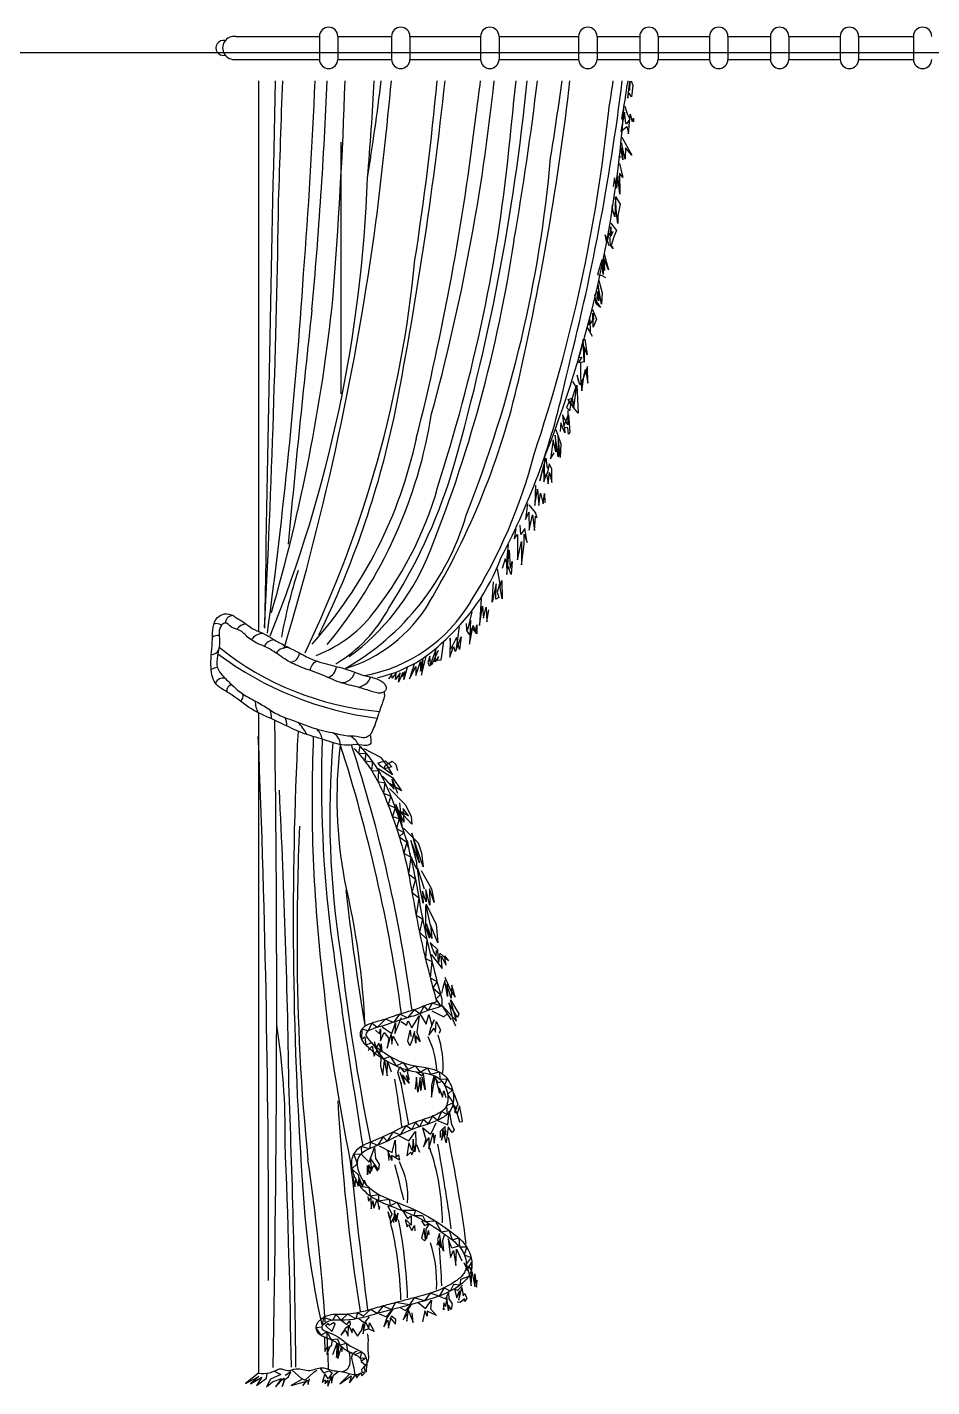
# Model space of a CAD drawing. Header units: inches. Extents: x 8.9 to 51.4, y 16 to 40.8.
# Drawn here: x 38.333 to 40.469, y 21.169 to 24.378 of the extents above; entities that cross this region are included whole.
import ezdxf

# ---------------------------------------------------------------- set-up
doc = ezdxf.new("R2010")
doc.units = ezdxf.units.IN
doc.header["$MEASUREMENT"] = 0
doc.layers.add('02', color=2, linetype='Continuous')
doc.layers.add('4', color=4, linetype='Continuous')

msp = doc.modelspace()

# ---------------------------------------------------------------- linework, layer by layer
at = {"layer": '02'}
for p, q in [((38.8253, 24.3559), (39.023, 24.3559)), ((39.023, 24.3559), (39.023, 24.3018)), ((39.0665, 24.3559), (39.0665, 24.3018)), ((39.0665, 24.3559), (39.1933, 24.3559)), ((39.1933, 24.3559), (39.1933, 24.3018)), ((39.2368, 24.3559), (39.4036, 24.3559)), ((39.2368, 24.3559), (39.2368, 24.3018)), ((39.4036, 24.3559), (39.4036, 24.3018)), ((39.4471, 24.3559), (39.6349, 24.3559)), ((39.4471, 24.3559), (39.4471, 24.3018)), ((39.6349, 24.3559), (39.6349, 24.3018)), ((39.6784, 24.3559), (39.6784, 24.3018)), ((39.6784, 24.3559), (39.7794, 24.3559)), ((39.7794, 24.3559), (39.7794, 24.3018)), ((39.8229, 24.3559), (39.9441, 24.3559)), ((39.8229, 24.3559), (39.8229, 24.3018)), ((39.9441, 24.3559), (39.9441, 24.3018)), ((39.9876, 24.3559), (39.9876, 24.3018)), ((39.9876, 24.3559), (40.0879, 24.3559)), ((40.0879, 24.3559), (40.0879, 24.3018)), ((40.1314, 24.3559), (40.2526, 24.3559)), ((40.1314, 24.3559), (40.1314, 24.3018)), ((40.2526, 24.3559), (40.2526, 24.3018)), ((40.2961, 24.3559), (40.4253, 24.3559)), ((40.2961, 24.3559), (40.2961, 24.3018)), ((40.4253, 24.3559), (40.4253, 24.3018)), ((38.8245, 24.3018), (39.023, 24.3018)), ((39.0665, 24.3018), (39.1933, 24.3018)), ((39.2368, 24.3018), (39.4036, 24.3018)), ((39.4471, 24.3018), (39.6349, 24.3018)), ((39.6784, 24.3018), (39.7794, 24.3018)), ((39.8229, 24.3018), (39.9441, 24.3018)), ((39.9876, 24.3018), (40.0879, 24.3018)), ((40.1314, 24.3018), (40.2526, 24.3018)), ((40.2961, 24.3018), (40.4253, 24.3018)), ((38.8788, 24.2513), (38.8788, 22.9516)), ((39.0741, 23.5123), (39.0741, 24.1063)), ((38.8788, 22.7598), (38.8788, 21.201))]:
    msp.add_line(p, q, dxfattribs=at)
for points in [[(39.7593, 24.2513), (39.7627, 24.2402), (39.76, 24.2136), (39.752, 24.2248), (39.751, 24.2104), (39.7558, 24.2504), (39.7547, 24.228)], [(39.744, 24.1915), (39.7493, 24.1734), (39.7558, 24.1606), (39.7483, 24.1494), (39.7461, 24.1505), (39.7435, 24.1771), (39.7349, 24.1313), (39.7488, 24.1435), (39.7525, 24.1259), (39.7568, 24.1723), (39.7611, 24.1553), (39.7643, 24.1627), (39.7648, 24.1542)], [(39.7371, 24.1179), (39.7606, 24.0758), (39.7456, 24.0929), (39.7445, 24.0662), (39.736, 24.1046), (39.7397, 24.0646), (39.7344, 24.0929), (39.7301, 24.0699), (39.7355, 24.0726)], [(39.7312, 24.0558), (39.7392, 24.0227), (39.7312, 24.0334), (39.7323, 23.9838), (39.7275, 24.0265), (39.7243, 23.9977), (39.72, 24.0222), (39.7162, 24.0014)], [(39.7221, 23.9778), (39.7328, 23.9602), (39.7274, 23.933), (39.7274, 23.9143), (39.7242, 23.9389), (39.7221, 23.9767), (39.7205, 23.9298), (39.7162, 23.9426), (39.7141, 23.9565), (39.712, 23.933)], [(39.7109, 23.9148), (39.7242, 23.8982), (39.7183, 23.8828), (39.7119, 23.8625), (39.7167, 23.855), (39.7103, 23.862), (39.7093, 23.8742), (39.7114, 23.9062), (39.7119, 23.8849), (39.7151, 23.8934), (39.7167, 23.8945), (39.7061, 23.8902), (39.7013, 23.8694), (39.6975, 23.8876), (39.7061, 23.8625)], [(39.6954, 23.8427), (39.7055, 23.8054), (39.6948, 23.8315), (39.6959, 23.8038), (39.6922, 23.8267), (39.6932, 23.7942), (39.6895, 23.8288), (39.6793, 23.7942), (39.6895, 23.7915), (39.6986, 23.7867)], [(39.683, 23.7797), (39.6905, 23.7509), (39.6889, 23.7237), (39.6814, 23.7685), (39.683, 23.7317), (39.6798, 23.7536), (39.6772, 23.7296), (39.6868, 23.7162), (39.6761, 23.7248), (39.6729, 23.7472)], [(39.6675, 23.7117), (39.6771, 23.6883), (39.6691, 23.6696), (39.6686, 23.7027), (39.6697, 23.6888), (39.6595, 23.6749), (39.6617, 23.6877), (39.6622, 23.6595), (39.6558, 23.6685), (39.667, 23.6483)], [(39.6499, 23.6418), (39.6552, 23.6045), (39.6477, 23.6232), (39.6483, 23.589), (39.6456, 23.6413), (39.6376, 23.6088), (39.6344, 23.5981), (39.6429, 23.5986), (39.6344, 23.5864), (39.6494, 23.589)], [(39.6397, 23.5856), (39.6397, 23.5504), (39.6424, 23.5195), (39.6483, 23.5584), (39.6509, 23.5701), (39.6568, 23.5376), (39.6563, 23.577), (39.644, 23.5445), (39.6376, 23.5333), (39.6312, 23.5562), (39.6339, 23.5424)], [(39.6205, 23.5418), (39.6285, 23.529), (39.6152, 23.4879), (39.6104, 23.4991), (39.62, 23.5023), (39.6237, 23.4794), (39.6306, 23.5327), (39.6338, 23.4666), (39.6232, 23.4805), (39.6136, 23.4959), (39.6066, 23.4799), (39.6146, 23.4719), (39.6189, 23.5002), (39.6226, 23.4826)], [(39.6098, 23.4734), (39.6098, 23.4393), (39.5965, 23.4628), (39.5997, 23.4356), (39.6114, 23.4638), (39.6141, 23.4217), (39.6114, 23.4169), (39.6093, 23.4318), (39.6018, 23.4329), (39.6023, 23.4206), (39.5933, 23.4436), (39.5917, 23.4233)], [(39.581, 23.4279), (39.5933, 23.3943), (39.5917, 23.3618), (39.5863, 23.4125), (39.5863, 23.3634), (39.5799, 23.4146), (39.581, 23.3757), (39.5751, 23.4039), (39.5687, 23.3591), (39.5772, 23.3735)], [(39.5544, 23.3624), (39.5527, 23.3047), (39.5591, 23.3234), (39.5628, 23.3004), (39.566, 23.3271), (39.5719, 23.3031), (39.5719, 23.3351), (39.5655, 23.3474), (39.5618, 23.3271), (39.5543, 23.3164), (39.5516, 23.3399), (39.5436, 23.3074), (39.5575, 23.3607), (39.5607, 23.3367)], [(39.5334, 23.2966), (39.5313, 23.2492), (39.5377, 23.2876), (39.5409, 23.2492), (39.5452, 23.278), (39.5516, 23.2529), (39.5542, 23.2774), (39.5553, 23.255)], [(39.5142, 23.2533), (39.5099, 23.216), (39.5174, 23.233), (39.5179, 23.1909), (39.5259, 23.2272), (39.5307, 23.1898), (39.5334, 23.224), (39.5371, 23.2197), (39.5334, 23.232), (39.5184, 23.2506)], [(39.4864, 23.1935), (39.4826, 23.1706), (39.4907, 23.1807), (39.4907, 23.121), (39.4997, 23.1637), (39.5003, 23.1087), (39.5067, 23.1573), (39.5067, 23.1813), (39.5131, 23.1615), (39.5077, 23.1946), (39.4987, 23.1802), (39.4971, 23.2026)], [(39.4687, 23.1572), (39.4644, 23.1166), (39.4655, 23.0862), (39.4708, 23.1438), (39.4735, 23.1006), (39.4778, 23.1166), (39.4756, 23.0857), (39.4618, 23.123), (39.4543, 23.1001)], [(39.4425, 23.0995), (39.45, 23.0585), (39.4537, 23.0718), (39.4548, 23.0286), (39.4484, 23.0633), (39.443, 23.0446), (39.4462, 23.0318), (39.4393, 23.0275), (39.4404, 23.0643), (39.4308, 23.0206), (39.434, 23.0686)], [(39.4045, 23.0295), (39.4013, 22.9655), (39.4083, 23.0114), (39.4104, 22.9831), (39.4163, 23.0092), (39.4184, 22.9746), (39.4232, 23.0023)], [(39.3831, 22.9979), (39.3725, 22.9558), (39.3799, 22.9782), (39.3773, 22.9217), (39.3858, 22.9659), (39.3911, 22.9505), (39.3943, 22.967), (39.3943, 22.9457), (39.3837, 22.9601), (39.3773, 22.9446), (39.3709, 22.9537), (39.3703, 22.9707)], [(39.3527, 22.9622), (39.3452, 22.9057), (39.3575, 22.9387), (39.3538, 22.9094), (39.3468, 22.9371), (39.3335, 22.9105), (39.3319, 22.9361), (39.3308, 22.8907), (39.3399, 22.9158), (39.3431, 22.9046)], [(39.3159, 22.9281), (39.3095, 22.8838), (39.3009, 22.8827), (39.3041, 22.8923), (39.2961, 22.8801), (39.2977, 22.9094), (39.2855, 22.8742), (39.2833, 22.8934), (39.2791, 22.8785), (39.2823, 22.8705), (39.2892, 22.8747), (39.3041, 22.9078)], [(39.247, 22.8742), (39.2358, 22.8395), (39.2508, 22.8689), (39.2508, 22.8475), (39.2614, 22.8811), (39.262, 22.8577), (39.2673, 22.8854), (39.2641, 22.8486), (39.2753, 22.8923)], [(39.23, 22.8667), (39.2225, 22.8385), (39.2246, 22.8571), (39.2177, 22.8443), (39.2198, 22.855), (39.2097, 22.8321), (39.2134, 22.8539), (39.2027, 22.8385), (39.2038, 22.8539), (39.1947, 22.8411), (39.1937, 22.8502), (39.1862, 22.8401)], [(39.1187, 22.6807), (39.1155, 22.6638), (39.1327, 22.6642), (39.1299, 22.6462), (39.1486, 22.6438), (39.1462, 22.6234), (39.1622, 22.623), (39.1609, 22.5977), (39.1774, 22.5946), (39.1739, 22.5702), (39.1914, 22.563), (39.185, 22.543), (39.2022, 22.5353), (39.1954, 22.5148), (39.2112, 22.5105), (39.2053, 22.4863), (39.2222, 22.4775), (39.2114, 22.467), (39.2292, 22.4545), (39.2224, 22.4283), (39.2385, 22.4193), (39.2334, 22.3795), (39.2495, 22.3674), (39.2414, 22.3367), (39.2576, 22.3227), (39.2513, 22.2823), (39.2667, 22.2732), (39.2593, 22.2416), (39.2765, 22.2254), (39.2732, 22.1797), (39.2887, 22.1727), (39.2845, 22.1345), (39.3007, 22.1258), (39.2909, 22.1105), (39.3091, 22.0952), (39.2982, 22.084), (39.3091, 22.068), (39.2889, 22.0742), (39.2799, 22.0572), (39.2702, 22.0678), (39.2601, 22.049), (39.2464, 22.0586), (39.2311, 22.04), (39.2118, 22.0482), (39.1978, 22.0291), (39.1788, 22.0367), (39.1594, 22.0169), (39.1467, 22.0271), (39.1381, 22.0087), (39.1232, 22.0129), (39.1222, 21.9891), (39.1301, 21.9946), (39.1326, 21.9755), (39.1458, 21.9813), (39.1736, 21.9431), (39.1902, 21.9487), (39.2045, 21.9261), (39.2206, 21.934), (39.2316, 21.9182), (39.2492, 21.9266), (39.2605, 21.9112), (39.2781, 21.9219), (39.2851, 21.9065), (39.3067, 21.9122), (39.3074, 21.8951), (39.3246, 21.8962), (39.3184, 21.8812), (39.3373, 21.8695), (39.3257, 21.8587), (39.3388, 21.8394), (39.3228, 21.8321), (39.3244, 21.8119), (39.311, 21.8184), (39.3019, 21.7978), (39.29, 21.8074), (39.2801, 21.7894), (39.2677, 21.7995), (39.2596, 21.7827), (39.2498, 21.7936), (39.2412, 21.7762), (39.2274, 21.785), (39.2136, 21.7638), (39.1962, 21.7702), (39.1829, 21.7487), (39.1731, 21.7589), (39.1604, 21.7387), (39.1433, 21.7463), (39.1415, 21.731), (39.1219, 21.736), (39.122, 21.7175), (39.1039, 21.7184), (39.1119, 21.6952), (39.0998, 21.6832), (39.1148, 21.6693), (39.1188, 21.6425), (39.1398, 21.6393), (39.1429, 21.6196), (39.1628, 21.6231), (39.1626, 21.608), (39.1874, 21.6117), (39.1901, 21.5961), (39.2054, 21.6046), (39.2168, 21.5856), (39.2502, 21.586), (39.2461, 21.5732), (39.2662, 21.5736), (39.2734, 21.5589), (39.2964, 21.5605), (39.3105, 21.5348), (39.3293, 21.5379), (39.3366, 21.5156), (39.3518, 21.5204), (39.3535, 21.4996), (39.3707, 21.499), (39.3651, 21.4807), (39.3812, 21.4744), (39.3697, 21.4584), (39.3781, 21.4299), (39.3559, 21.4226), (39.3542, 21.4085), (39.3396, 21.4105), (39.3316, 21.3947), (39.3175, 21.4027), (39.3057, 21.3829), (39.2844, 21.39), (39.2707, 21.3718), (39.2468, 21.3792), (39.2353, 21.3623), (39.2025, 21.3676), (39.193, 21.3512), (39.1727, 21.3596), (39.1594, 21.3419), (39.1436, 21.3513), (39.1263, 21.3359), (39.1131, 21.3436), (39.109, 21.3291), (39.0893, 21.3402), (39.0746, 21.3262), (39.0619, 21.3399), (39.0541, 21.3258), (39.0327, 21.3326), (39.0283, 21.3096), (39.0148, 21.3078), (39.0265, 21.2908), (39.0407, 21.2989), (39.0505, 21.2805), (39.0656, 21.2826), (39.0709, 21.2674), (39.0862, 21.2723), (39.0889, 21.2538), (39.1067, 21.245), (39.1224, 21.2519), (39.1191, 21.2362), (39.1334, 21.2371), (39.1218, 21.2287), (39.1321, 21.22), (39.1226, 21.2098), (39.1237, 21.2021)], [(39.1275, 22.6753), (39.167, 22.6547), (39.1835, 22.6327), (39.1954, 22.6135), (39.1665, 22.6341), (39.1615, 22.6414), (39.1789, 22.6465), (39.1936, 22.6318), (39.1757, 22.6277), (39.1784, 22.6355), (39.1945, 22.6455), (39.2037, 22.6373), (39.2073, 22.6235)], [(39.162, 22.6284), (39.1955, 22.6069), (39.2166, 22.5757), (39.1895, 22.5922), (39.1721, 22.6101), (39.1996, 22.5794), (39.1945, 22.6027), (39.2074, 22.5697)], [(39.1881, 22.5812), (39.2266, 22.5422), (39.2399, 22.5152), (39.2413, 22.4969), (39.2124, 22.5285), (39.2331, 22.5161), (39.2211, 22.534), (39.2225, 22.5014), (39.2033, 22.5436), (39.2184, 22.4918), (39.2129, 22.5468)], [(39.2212, 22.4875), (39.256, 22.4531), (39.2643, 22.4289), (39.268, 22.3959), (39.2414, 22.4756), (39.2593, 22.4059), (39.2386, 22.4582), (39.2524, 22.4073), (39.2533, 22.3908), (39.2372, 22.4247), (39.2308, 22.4582)], [(39.2634, 22.3877), (39.2873, 22.3442), (39.2937, 22.3121), (39.2827, 22.3442), (39.2836, 22.3053), (39.2744, 22.3424), (39.2754, 22.3135), (39.2662, 22.3387), (39.2676, 22.3107), (39.2616, 22.3405), (39.2543, 22.3928), (39.2703, 22.3442)], [(39.2744, 22.3085), (39.2987, 22.2608), (39.3024, 22.2168), (39.2854, 22.2594), (39.2882, 22.2269), (39.2758, 22.2617), (39.2827, 22.2278), (39.274, 22.253), (39.274, 22.3048), (39.2841, 22.258)], [(39.2868, 22.189), (39.3125, 22.1565), (39.3102, 22.1853), (39.3221, 22.1638), (39.3185, 22.1863), (39.3281, 22.1739), (39.3075, 22.1927), (39.3043, 22.1702), (39.3024, 22.2), (39.2841, 22.2174), (39.2923, 22.1959), (39.2983, 22.1853), (39.2992, 22.1986)], [(39.3189, 22.1354), (39.3327, 22.1047), (39.3437, 22.0882), (39.3359, 22.1171), (39.3341, 22.0863), (39.3235, 22.1184), (39.3254, 22.09), (39.3189, 22.1276), (39.3144, 22.1106), (39.3111, 22.0983)], [(39.2882, 22.0564), (39.3166, 22.0422), (39.3244, 22.0491), (39.334, 22.0358), (39.3129, 22.0688), (39.3469, 22.0321), (39.3322, 22.0821), (39.3524, 22.0495), (39.3487, 22.0404), (39.3285, 22.0752), (39.3382, 22.0353), (39.3446, 22.0211)], [(39.2156, 22.0315), (39.2289, 22.0224), (39.2326, 22.0329), (39.2408, 22.016), (39.2582, 22.0448), (39.2527, 22.0063), (39.2605, 21.9843), (39.2509, 21.9976), (39.2504, 21.9802), (39.2472, 22.0072), (39.2408, 21.9853), (39.2367, 21.9733), (39.2321, 21.9848), (39.2376, 22.0105), (39.2385, 21.9958)], [(39.2601, 22.049), (39.2748, 22.0251), (39.2812, 22.048), (39.2885, 22.0224), (39.294, 22.0347), (39.2844, 22.0127), (39.2812, 21.9985), (39.294, 22.015), (39.2972, 22.0059), (39.2986, 22.0311), (39.3087, 22.0118), (39.3059, 22.0027)], [(39.1555, 22.0109), (39.1647, 22.0018), (39.1674, 22.0137), (39.167, 21.9857), (39.1757, 22.005), (39.1867, 21.9912), (39.183, 21.9678), (39.1922, 22.0004), (39.194, 21.9775), (39.1968, 21.9967), (39.2092, 21.9743)], [(39.1711, 22.0182), (39.194, 22.0031), (39.2028, 22.0279), (39.2009, 22.0031), (39.217, 22.0407)], [(39.1381, 21.9628), (39.1473, 21.9729), (39.1523, 21.9495), (39.1583, 21.9628), (39.1647, 21.9513), (39.1684, 21.9784), (39.1706, 21.9596), (39.1633, 21.9798), (39.1573, 21.9701), (39.1528, 21.9834)], [(39.1679, 21.9466), (39.1674, 21.926), (39.1729, 21.9044), (39.1766, 21.9388), (39.1826, 21.9026), (39.1835, 21.9365), (39.1927, 21.9122)], [(39.2156, 21.8838), (39.2078, 21.9108), (39.2128, 21.9241), (39.222, 21.9127), (39.2316, 21.9182), (39.2307, 21.9086), (39.2349, 21.8939), (39.228, 21.9035), (39.2349, 21.8852), (39.2188, 21.9049), (39.2243, 21.8824), (39.2138, 21.9108)], [(39.2524, 21.9126), (39.2644, 21.9025), (39.268, 21.9076), (39.2703, 21.8892), (39.2726, 21.8695), (39.2657, 21.8998), (39.2625, 21.8686), (39.2607, 21.8993), (39.2556, 21.864), (39.2524, 21.8998), (39.2492, 21.8714)], [(39.3102, 21.8888), (39.3043, 21.8865), (39.2928, 21.903), (39.2873, 21.8801), (39.2873, 21.8526), (39.2965, 21.9016), (39.3061, 21.8622), (39.3056, 21.8746), (39.3139, 21.8526), (39.3166, 21.8677), (39.3217, 21.8521)], [(39.34, 21.8622), (39.3501, 21.8361), (39.3423, 21.8191), (39.3478, 21.815), (39.3538, 21.7944), (39.3611, 21.7953), (39.3588, 21.81), (39.3538, 21.832), (39.3483, 21.8132), (39.3382, 21.8356), (39.3478, 21.8242)], [(39.3019, 21.7978), (39.3262, 21.7873), (39.329, 21.8198), (39.3349, 21.7887), (39.3409, 21.7754), (39.3363, 21.7694), (39.3267, 21.7827), (39.3226, 21.7451), (39.3143, 21.7786), (39.3111, 21.7511), (39.3207, 21.7749), (39.3207, 21.7626), (39.3198, 21.7832), (39.3083, 21.7713), (39.3083, 21.7571)], [(39.2978, 21.791), (39.2854, 21.7644), (39.2662, 21.78), (39.2739, 21.7525), (39.2684, 21.7351), (39.2817, 21.7575), (39.2813, 21.7309), (39.2918, 21.7676), (39.2941, 21.7438), (39.2973, 21.7639)], [(39.2114, 21.7615), (39.2339, 21.7492), (39.2495, 21.7716), (39.2508, 21.7441), (39.2486, 21.7235), (39.2444, 21.7537), (39.2417, 21.7267), (39.2343, 21.7446), (39.2293, 21.7143), (39.2389, 21.723), (39.2408, 21.7162), (39.2522, 21.7409), (39.2591, 21.7226)], [(39.122, 21.7175), (39.1408, 21.6992), (39.1527, 21.7336), (39.155, 21.7075), (39.1642, 21.6942), (39.1628, 21.6809), (39.1426, 21.7097), (39.1458, 21.6786), (39.1394, 21.6928), (39.1362, 21.669), (39.1366, 21.6914), (39.1417, 21.6722), (39.1518, 21.6923), (39.1605, 21.6781)], [(39.1642, 21.7377), (39.1949, 21.7217), (39.2022, 21.751), (39.2031, 21.712), (39.21, 21.7166), (39.2123, 21.7038), (39.1931, 21.7152), (39.194, 21.7033), (39.1848, 21.7262), (39.1871, 21.7033)], [(39.1009, 21.6671), (39.1068, 21.641), (39.1091, 21.6584), (39.1146, 21.6424), (39.1165, 21.6625), (39.1247, 21.6401), (39.1284, 21.6566), (39.1344, 21.6433)], [(39.1376, 21.6183), (39.139, 21.6069), (39.1445, 21.6147), (39.1454, 21.589), (39.1491, 21.6082), (39.1518, 21.5904), (39.1592, 21.611), (39.1637, 21.5876), (39.166, 21.5949)], [(39.1844, 21.5963), (39.1936, 21.5766), (39.1894, 21.5652), (39.1853, 21.5821), (39.1913, 21.5555), (39.1991, 21.5688), (39.2018, 21.5771), (39.2069, 21.5638), (39.2078, 21.5785), (39.2032, 21.5587), (39.2, 21.5858), (39.1977, 21.5569)], [(39.2192, 21.5853), (39.2312, 21.5665), (39.2394, 21.5725), (39.2399, 21.5505), (39.233, 21.5565), (39.2325, 21.5583), (39.2257, 21.5629), (39.2298, 21.5464), (39.2335, 21.5519), (39.2408, 21.5377), (39.2472, 21.5496), (39.2481, 21.5372)], [(39.2639, 21.5609), (39.2708, 21.5494), (39.2823, 21.5545), (39.2745, 21.5407), (39.2735, 21.5169), (39.2699, 21.5426), (39.2639, 21.5201), (39.2708, 21.5132), (39.2768, 21.5197), (39.2804, 21.538), (39.2813, 21.5274)], [(39.3176, 21.5265), (39.3134, 21.5137), (39.3162, 21.4889), (39.3116, 21.5013), (39.3066, 21.5311), (39.3015, 21.5164), (39.3061, 21.5027), (39.3079, 21.5183), (39.3093, 21.4981), (39.3015, 21.51), (39.3001, 21.5032)], [(39.3515, 21.5009), (39.3359, 21.4958), (39.3267, 21.5183), (39.3323, 21.4738), (39.3396, 21.4908), (39.3451, 21.455), (39.3469, 21.4935), (39.3593, 21.466)], [(39.3639, 21.4624), (39.3726, 21.4431), (39.3758, 21.4546), (39.3813, 21.4427), (39.3836, 21.4619), (39.3822, 21.4633), (39.3699, 21.4431)], [(39.3777, 21.4333), (39.3809, 21.4076), (39.3827, 21.4411), (39.39, 21.4058), (39.39, 21.4356), (39.3937, 21.404), (39.3951, 21.4209)], [(39.3611, 21.409), (39.3488, 21.3966), (39.3423, 21.3994), (39.3474, 21.3792), (39.3534, 21.3953), (39.3524, 21.3737), (39.3589, 21.4035), (39.3621, 21.3834), (39.3662, 21.3889), (39.3712, 21.3774), (39.3657, 21.3705), (39.3653, 21.3765), (39.3556, 21.3678), (39.3483, 21.3687)], [(39.256, 21.3676), (39.2734, 21.3539), (39.2876, 21.3731), (39.2853, 21.3534), (39.2991, 21.3369), (39.2775, 21.3474), (39.2775, 21.336), (39.272, 21.3479), (39.2661, 21.3222)], [(39.3057, 21.3829), (39.3217, 21.3769), (39.3281, 21.3911), (39.3286, 21.3765), (39.3364, 21.3646), (39.3341, 21.3517), (39.3281, 21.3618), (39.3281, 21.3481), (39.324, 21.3797), (39.3203, 21.3582), (39.3171, 21.3673), (39.3148, 21.3513), (39.319, 21.3536)], [(39.1638, 21.3415), (39.1812, 21.3342), (39.1954, 21.3516), (39.1812, 21.33), (39.1753, 21.3103), (39.1844, 21.3264), (39.1863, 21.3076), (39.1913, 21.33), (39.2023, 21.3167), (39.2037, 21.3282), (39.1931, 21.336), (39.189, 21.3287)], [(39.2147, 21.3557), (39.2266, 21.3488), (39.2404, 21.3649), (39.2285, 21.3461), (39.2211, 21.3273), (39.2298, 21.341), (39.2294, 21.3241), (39.233, 21.3488), (39.244, 21.3204), (39.2418, 21.3438)], [(39.06, 21.3184), (39.0526, 21.2992), (39.0375, 21.3134), (39.043, 21.3184), (39.0457, 21.3143), (39.0517, 21.318), (39.0568, 21.3217), (39.0577, 21.3166)], [(39.0746, 21.3262), (39.0875, 21.3157), (39.0948, 21.3244), (39.0957, 21.3143), (39.0847, 21.307), (39.0733, 21.291), (39.0843, 21.3029), (39.0907, 21.2882), (39.0916, 21.3143), (39.1003, 21.296), (39.1008, 21.3065), (39.1132, 21.2887), (39.1223, 21.3019), (39.1265, 21.3175), (39.126, 21.2937), (39.132, 21.3217), (39.1398, 21.3065), (39.1411, 21.3203), (39.1522, 21.2997), (39.1379, 21.3061), (39.1297, 21.3015)], [(39.1164, 21.3299), (39.1297, 21.3203), (39.1416, 21.3345)], [(39.0352, 21.2859), (39.0361, 21.252), (39.0425, 21.2644), (39.0402, 21.2456), (39.048, 21.2648), (39.0526, 21.2662), (39.0531, 21.2786)], [(39.0549, 21.2451), (39.0641, 21.2708), (39.0636, 21.2383), (39.0682, 21.2667), (39.0668, 21.236), (39.0751, 21.2625), (39.0756, 21.252), (39.0774, 21.2584)], [(39.0245, 21.2121), (39.0327, 21.202), (39.046, 21.2066), (39.0534, 21.202), (39.0433, 21.1882), (39.036, 21.1997), (39.0291, 21.1791), (39.0364, 21.1855), (39.0369, 21.1763), (39.0428, 21.1846), (39.0428, 21.1708), (39.0515, 21.1937), (39.0515, 21.1777), (39.0561, 21.1965), (39.0676, 21.2052)], [(38.8788, 21.201), (38.8488, 21.1768), (38.88, 21.1933), (38.8603, 21.1763), (38.8869, 21.1914), (38.8741, 21.1717), (38.8979, 21.1892), (38.8993, 21.2006)], [(38.9162, 21.2061), (38.9318, 21.1983), (38.9071, 21.1869), (38.8984, 21.169), (38.9126, 21.1809), (38.9337, 21.1887), (38.919, 21.169), (38.9392, 21.1892), (38.9383, 21.1782), (38.9351, 21.1699), (38.9415, 21.1859), (38.9497, 21.1924), (38.9552, 21.2047), (38.9419, 21.196)], [(38.9823, 21.1873), (38.9561, 21.1722), (38.9905, 21.1818), (38.9837, 21.1722), (38.9947, 21.1846), (38.9961, 21.1745), (38.9997, 21.1878)], [(38.9598, 21.2075), (38.9795, 21.1896), (38.9892, 21.185), (39.0098, 21.2034), (39.0167, 21.2084)], [(39.0948, 21.1993), (39.0714, 21.1759), (39.098, 21.1952), (39.0939, 21.1787), (39.109, 21.1979), (39.1109, 21.1901), (39.1205, 21.2016), (39.1228, 21.1947), (39.1301, 21.2016)]]:
    msp.add_lwpolyline(points, dxfattribs=at)
for centre, radius, start, end in [((38.8218, 24.3288), 0.0273, 82.5058, 277.4942), ((39.0448, 24.3559), 0.0217, 0, 180), ((39.215, 24.3559), 0.0217, 0, 180), ((39.4253, 24.3559), 0.0217, 0, 180), ((39.6567, 24.3559), 0.0217, 0, 180), ((39.8011, 24.3559), 0.0217, 0, 180), ((39.9659, 24.3559), 0.0217, 0, 180), ((40.1096, 24.3559), 0.0217, 0, 180), ((40.2744, 24.3559), 0.0217, 0, 180), ((40.4471, 24.3559), 0.0217, 0, 180), ((38.7962, 24.3288), 0.0177, 77.6608, 282.3392), ((39.0448, 24.3018), 0.0217, 180, 0), ((39.215, 24.3018), 0.0217, 180, 0), ((39.4253, 24.3018), 0.0217, 180, 0), ((39.6567, 24.3018), 0.0217, 180, 0), ((39.8011, 24.3018), 0.0217, 180, 0), ((39.9659, 24.3018), 0.0217, 180, 0), ((40.1096, 24.3018), 0.0217, 180, 0), ((40.2744, 24.3018), 0.0217, 180, 0), ((40.4471, 24.3018), 0.0217, 180, 0), ((296.9913, 18.5585), 258.1355, 178.736331, 179.023199), ((-319.9331, 36.3552), 359.0734, 358.022836, 358.068269), ((26.4834, 24.7691), 12.5401, 355.54972, 357.63343), ((27.9604, 24.7155), 11.0906, 354.80056, 357.60101), ((28.2194, 24.6074), 10.8701, 355.39699, 358.12265), ((32.9005, 25.0173), 6.3151, 350.93198, 353.03304), ((32.9992, 24.5537), 6.1604, 355.04824, 357.18592), ((29.7208, 25.1139), 9.5112, 352.77012, 354.7961), ((30.2406, 25.2194), 9.1304, 348.86686, 353.91321), ((32.7382, 24.8482), 6.5897, 351.09899, 354.80322), ((34.5346, 24.7654), 4.9278, 344.7055, 354.0114), ((34.3717, 24.759), 5.1666, 343.8462, 354.3601), ((33.2244, 25.0055), 6.2248, 352.30169, 353.04105), ((31.8192, 25.0116), 7.7056, 353.51528, 354.33722), ((32.4617, 25.0978), 7.1265, 350.11385, 353.17782), ((33.126, 24.9988), 6.5314, 347.14382, 353.42788), ((33.7251, 25.0257), 5.9215, 350.70789, 352.48554), ((34.2401, 24.9335), 5.5401, 345.5616, 352.9267), ((35.444, 24.8717), 4.3176, 350.796, 351.7388), ((33.8374, 25.1691), 5.9851, 350.29654, 351.17864), ((33.3457, 24.8932), 6.0902, 345.87525, 353.19583), ((35.9303, 24.5761), 3.7963, 341.479, 354.0273), ((36.9848, 24.3809), 2.764, 338.1422, 356.1133), ((35.6953, 24.4739), 3.7948, 342.1701, 354.9722), ((36.5658, 24.3336), 3.0146, 338.4518, 354.9756), ((35.9347, 24.1381), 3.204, 338.0627, 357.9226), ((10.3694, 24.4005), 28.5605, 357.11068, 359.12977), ((32.6279, 24.7984), 6.5877, 343.35666, 352.3108), ((36.2531, 24.3537), 3.2647, 337.8851, 351.5557), ((36.5211, 24.0923), 2.7402, 334.2419, 354.4755), ((26.5283, 24.624), 12.4849, 352.28369, 356.19741), ((34.8185, 24.1807), 4.2594, 343.8591, 353.9938), ((69.4231, 20.3538), 30.6025, 173.70284, 174.74354), ((38.0378, 23.8753), 1.6004, 332.1196, 348.3484), ((37.7043, 23.9594), 1.8365, 329.1949, 346.9768), ((37.0286, 23.9203), 2.2196, 333.8991, 347.9382), ((38.1683, 23.6437), 1.1337, 320.3799, 350.9579), ((38.2114, 23.6293), 1.0639, 318.2777, 347.9373), ((38.3153, 23.686), 1.255, 328.0403, 345.4266), ((38.4799, 23.5262), 0.8552, 322.3207, 345.4923), ((38.0869, 23.7146), 1.3079, 327.2219, 342.513), ((38.776, 23.4009), 0.6189, 299.722, 343.6195), ((38.7517, 23.3521), 0.573, 306.6119, 336.6083), ((38.981, 23.3039), 0.5036, 310.8438, 339.4215), ((40.2275, 22.6977), 1.3165, 162.4171, 169.4888), ((38.8889, 23.1645), 0.337, 300.8551, 332.0366), ((38.979, 23.2013), 0.3535, 287.0887, 328.9362), ((39.0624, 23.2117), 0.3703, 280.4001, 329.1145), ((38.8182, 22.9719), 0.0171, 86.5103, 181.2061), ((38.9051, 23.1855), 0.3106, 290.8302, 324.1336), ((38.7832, 22.9217), 0.0206, 81.0424, 127.7249), ((38.78, 22.9508), 0.0193, 53.3693, 109.3161), ((38.8518, 22.9409), 0.0284, 93.1801, 145.8186), ((38.8905, 22.9125), 0.0343, 90.5552, 145.8469), ((39.223, 23.4571), 0.6966, 231.1662, 265.1998), ((38.919, 22.9015), 0.0307, 95.8569, 150.7741), ((38.9456, 22.8843), 0.0292, 74.4459, 146.6136), ((39.092, 23.1514), 0.316, 282.5092, 313.7), ((38.7671, 22.9165), 0.0198, 271.8288, 335.6551), ((39.2621, 23.5446), 0.8042, 233.4601, 262.6626), ((38.9524, 22.9022), 0.0234, 275.5748, 356.8131), ((39.0259, 22.8578), 0.025, 108.9398, 175.6552), ((38.801, 22.7883), 0.0808, 103.6609, 114.5613), ((39.0361, 22.8698), 0.027, 283.3086, 358.0616), ((39.0753, 22.8628), 0.0319, 265.9034, 345.9732), ((38.7954, 22.8212), 0.0201, 74.7927, 154.1239), ((38.8164, 22.8129), 0.012, 86.7705, 201.0125), ((39.1075, 22.8594), 0.0401, 280.2438, 337.4028), ((38.8283, 22.7994), 0.0148, 303.2935, 17.5649), ((38.9279, 22.7879), 0.0566, 180.1971, 209.7179), ((38.871, 22.7499), 0.0389, 353.572, 25.7087), ((-5.4144, 22.096), 44.3366, 358.86063, 0.83301), ((38.9139, 22.7318), 0.0323, 353.9002, 31.0694), ((38.8803, 22.6483), 0.1281, 27.9339, 44.1351), ((38.9853, 22.6883), 0.0454, 11.4473, 47.2941), ((9.4159, 21.5134), 29.4869, 359.81767, 2.31395), ((47.7887, 22.2689), 8.8276, 177.09441, 183.97803), ((42.5784, 22.5564), 3.5729, 177.6385, 186.8742), ((41.874, 22.5935), 2.8461, 177.9098, 187.1583), ((41.0901, 22.5163), 2.0427, 175.1401, 189.1006), ((39.0396, 22.6834), 0.0327, 2.0796, 62.6166), ((39.0594, 22.6518), 0.0649, 30.0166, 55.615), ((40.0973, 22.5575), 1.0331, 173.0565, 190.8263), ((35.4942, 21.5362), 3.7579, 7.8551, 17.7947), ((35.7904, 21.5981), 3.4819, 7.5765, 18.1638), ((19.0785, 21.5814), 19.8749, 0.8124, 2.87109), ((45.8831, 22.2178), 6.9129, 177.72607, 180.16442), ((37.3234, 21.9415), 1.8091, 2.4713, 13.487), ((45.2653, 23.0499), 6.2205, 186.53661, 189.53171), ((63.8144, 25.6988), 25.0049, 187.95366, 189.11416), ((43.8756, 22.2059), 4.9053, 180.0928, 185.8661), ((44.2867, 22.7827), 5.2468, 186.4516, 191.3929), ((43.2312, 22.5467), 4.2208, 185.6829, 191.5535), ((37.39, 21.7739), 1.5521, 358.9527, 9.2096), ((39.1113, 21.9088), 0.1888, 1.9131, 27.1096), ((39.0954, 21.9278), 0.2195, 355.3806, 18.8075), ((35.5406, 21.2778), 3.7119, 7.7781, 9.5669), ((55.5697, 24.8883), 16.6277, 190.3942, 190.74449), ((17.5368, 21.003), 21.4318, 0.56797, 2.3004), ((44.2269, 22.1397), 5.1692, 183.2843, 188.8244), ((35.6727, 21.0149), 3.7294, 7.5848, 11.4848), ((19.6699, 20.9402), 19.2888, 0.81764, 2.39303), ((38.7665, 21.555), 0.5469, 0.1283, 18.9953), ((33.1875, 20.6731), 6.208, 8.04746, 9.91201), ((34.5129, 21.0358), 4.5326, 3.6268, 8.4852), ((64.9729, 24.504), 26.0283, 186.1814, 186.96106), ((34.486, 20.444), 4.8778, 13.8351, 14.8325), ((39.0567, 21.6186), 0.175, 355.0281, 27.6094), ((41.0323, 21.7597), 2.0525, 182.8816, 192.4915), ((38.0354, 21.3357), 1.1965, 2.0914, 10.9587), ((38.3614, 21.3537), 0.8542, 1.3697, 13.8317), ((38.9949, 21.416), 0.305, 356.7433, 17.7421), ((38.2321, 21.3886), 1.0797, 0.9958, 5.7426), ((36.1343, 21.125), 2.9116, 1.6748, 3.4567)]:
    msp.add_arc(centre, radius, start, end, dxfattribs=at)
for points in [[(38.8196, 22.9889), (38.7991, 22.993), (38.7824, 22.9846), (38.7705, 22.9345), (38.7669, 22.8725), (38.7776, 22.8296), (38.8099, 22.8058), (38.8624, 22.7688), (38.9137, 22.7438), (38.9877, 22.7104), (39.0413, 22.6937), (39.0879, 22.683), (39.1165, 22.6842), (39.1404, 22.6842), (39.144, 22.6877), (39.144, 22.6985), (39.1428, 22.7068), (39.1332, 22.7021), (39.1177, 22.7032), (39.0903, 22.7056), (39.0533, 22.7128), (39.027, 22.7187), (38.9924, 22.7295), (38.959, 22.7426), (38.9352, 22.7509), (38.9029, 22.7688), (38.8731, 22.7867), (38.8397, 22.8058), (38.8146, 22.8272), (38.7932, 22.8487), (38.7824, 22.8654), (38.7824, 22.894), (38.7872, 22.9298), (38.792, 22.9667), (38.7991, 22.9715), (38.8158, 22.962), (38.8337, 22.9548), (38.8552, 22.9369), (38.9065, 22.9095), (38.9411, 22.8868), (38.9757, 22.869), (39.0246, 22.8511), (39.0736, 22.8308), (39.1141, 22.8201), (39.1487, 22.8094), (39.1738, 22.8082), (39.1798, 22.8141), (39.1786, 22.8249), (39.1726, 22.832), (39.1535, 22.8415), (39.1249, 22.8487), (39.0915, 22.8606), (39.0485, 22.8725), (39.0008, 22.888), (38.9686, 22.9047), (38.9137, 22.9333), (38.8934, 22.9453), (38.8695, 22.956), (38.8504, 22.9691), (38.8373, 22.9775), (38.8277, 22.9831), (38.8196, 22.9889)], [(39.175, 22.8088), (39.1765, 22.8002), (39.1748, 22.7927), (39.1667, 22.7692), (39.1564, 22.7382), (39.1501, 22.7215), (39.1427, 22.7069)], [(39.1156, 22.6843), (39.1501, 22.6417), (39.2028, 22.5337), (39.2366, 22.427), (39.2636, 22.2893), (39.2866, 22.1813), (39.3096, 22.0935), (39.3123, 22.076), (39.3109, 22.0706), (39.292, 22.0611), (39.2596, 22.049), (39.2204, 22.0368), (39.1677, 22.0193), (39.1326, 22.0004), (39.1447, 21.9824), (39.1771, 21.9568), (39.2339, 21.9298), (39.3109, 21.9095), (39.3339, 21.8798), (39.3298, 21.8177), (39.3082, 21.801), (39.246, 21.7781), (39.1609, 21.7389), (39.115, 21.7106), (39.1271, 21.6539), (39.1933, 21.6093), (39.2636, 21.5796), (39.3285, 21.5385), (39.3744, 21.4926), (39.3798, 21.4386), (39.3447, 21.4021), (39.2582, 21.3684), (39.1623, 21.3427), (39.0826, 21.3265), (39.0339, 21.3171), (39.0285, 21.3103), (39.0528, 21.2941), (39.1028, 21.2614), (39.1271, 21.2479), (39.1352, 21.2236), (39.1339, 21.2155), (39.1325, 21.2033), (39.1298, 21.2128), (39.1366, 21.2263), (39.1379, 21.2573), (39.1379, 21.2884), (39.1366, 21.2938)], [(39.0933, 21.2492), (39.0947, 21.2263), (39.0852, 21.2074), (39.0771, 21.2047)], [(39.1122, 21.2533), (39.1001, 21.2438), (39.1028, 21.2195), (39.1068, 21.1966)], [(38.8788, 21.201), (38.9042, 21.202), (38.919, 21.2074), (38.9285, 21.2114), (38.9487, 21.2074), (38.9677, 21.2114), (39.0001, 21.2074), (39.0285, 21.2141), (39.0487, 21.2087), (39.0676, 21.206), (39.0879, 21.202), (39.1041, 21.1979), (39.1298, 21.2047)]]:
    msp.add_spline(points, degree=3, dxfattribs=at)
for points, knots in [([(39.1054, 22.6755), (39.1116, 22.6683), (39.1177, 22.6613), (39.132, 22.6439), (39.1397, 22.6336), (39.1536, 22.6117), (39.1598, 22.6002), (39.1771, 22.5645), (39.1868, 22.5389), (39.205, 22.488), (39.2133, 22.4625), (39.2281, 22.4071), (39.2341, 22.377), (39.2443, 22.3212), (39.2486, 22.2958), (39.2584, 22.2451), (39.2638, 22.2199), (39.2725, 22.1823), (39.2755, 22.1699), (39.2807, 22.1489), (39.2829, 22.1404), (39.2871, 22.1247), (39.289, 22.1176), (39.2928, 22.1037), (39.2947, 22.0969), (39.2978, 22.0858), (39.2987, 22.0824), (39.299, 22.0788), (39.299, 22.0779), (39.2989, 22.0771)], [0, 0, 0, 0, 0.674134, 0.674134, 1.647249, 1.647249, 2.620365, 2.620365, 4.566595, 4.566595, 6.512826, 6.512826, 8.745173, 8.745173, 10.576575, 10.576575, 12.407977, 12.407977, 13.319505, 13.319505, 13.949493, 13.949493, 14.474248, 14.474248, 14.971377, 14.971377, 15.282267, 15.282267, 15.406466, 15.406466, 15.406466, 15.406466]), ([(39.2989, 22.0771), (39.2975, 22.0765), (39.2942, 22.0756), (39.288, 22.074), (39.2855, 22.0733), (39.2811, 22.0719), (39.2789, 22.0711), (39.2727, 22.0689), (39.2689, 22.0673), (39.2598, 22.0635), (39.255, 22.0615), (39.2442, 22.0578), (39.2384, 22.0561), (39.225, 22.0522), (39.2173, 22.05), (39.203, 22.0452), (39.1963, 22.0428), (39.1842, 22.0385), (39.1789, 22.0367), (39.1687, 22.0335), (39.1641, 22.0322), (39.1538, 22.0293), (39.1482, 22.0277), (39.1388, 22.0242), (39.1347, 22.0225), (39.1283, 22.0183), (39.1257, 22.0162), (39.1217, 22.0109), (39.1201, 22.0078), (39.119, 22.0016), (39.1191, 21.9988), (39.12, 21.994), (39.1208, 21.992), (39.1235, 21.9863), (39.1258, 21.9832), (39.1306, 21.9775), (39.1331, 21.975), (39.1413, 21.9669), (39.1469, 21.9621), (39.1598, 21.952), (39.1671, 21.9472), (39.1824, 21.9376), (39.1905, 21.9328), (39.2075, 21.9246), (39.2162, 21.921), (39.2325, 21.9161), (39.2399, 21.9145), (39.2539, 21.9121), (39.2608, 21.9112), (39.276, 21.9087), (39.2841, 21.9071), (39.2978, 21.9022), (39.3034, 21.899), (39.3133, 21.8896), (39.3177, 21.8834), (39.3245, 21.8677), (39.3265, 21.8577), (39.326, 21.8414), (39.3244, 21.8347), (39.32, 21.8266), (39.318, 21.8242), (39.3124, 21.8192), (39.3089, 21.8168), (39.2995, 21.8114), (39.2935, 21.8087), (39.2811, 21.8039), (39.2747, 21.8017), (39.2594, 21.7968), (39.2504, 21.794), (39.2194, 21.7825), (39.2002, 21.7719), (39.1728, 21.7587), (39.1657, 21.7555), (39.1505, 21.7491), (39.1419, 21.746), (39.1263, 21.7388), (39.1194, 21.735), (39.1097, 21.7265), (39.1063, 21.7227), (39.1013, 21.7136), (39.0997, 21.7086), (39.0983, 21.6987), (39.0983, 21.6937), (39.1003, 21.6775), (39.1043, 21.6665), (39.1142, 21.6483), (39.1195, 21.641), (39.1312, 21.6286), (39.1375, 21.6233), (39.1558, 21.6108), (39.1683, 21.6051), (39.1925, 21.595), (39.2044, 21.5905), (39.2277, 21.5813), (39.2391, 21.5765), (39.2625, 21.5654), (39.2744, 21.5586), (39.2981, 21.5435), (39.3099, 21.5353), (39.3335, 21.5183), (39.3445, 21.51), (39.3571, 21.4955), (39.3607, 21.4902), (39.3663, 21.4783), (39.3684, 21.4717), (39.3701, 21.4588), (39.3698, 21.4526), (39.3675, 21.4434), (39.366, 21.44), (39.3614, 21.4331), (39.3585, 21.4297), (39.3486, 21.4206), (39.3406, 21.4152), (39.3243, 21.4057), (39.3159, 21.4017), (39.29, 21.3911), (39.2718, 21.3859), (39.2342, 21.3758), (39.2151, 21.3709), (39.1839, 21.3627), (39.1718, 21.3594), (39.1399, 21.3503), (39.1211, 21.3444), (39.0961, 21.3407), (39.0899, 21.3401), (39.077, 21.3398), (39.0696, 21.3402), (39.0545, 21.3396), (39.0471, 21.3387), (39.0362, 21.3345), (39.0326, 21.3327), (39.0271, 21.3289), (39.025, 21.3272), (39.0212, 21.3235), (39.0195, 21.3216), (39.017, 21.3176), (39.0162, 21.316), (39.0149, 21.3118), (39.0147, 21.3095), (39.0151, 21.3049), (39.0157, 21.3027), (39.0183, 21.2974), (39.0205, 21.2952), (39.0247, 21.2918), (39.0267, 21.2907), (39.0325, 21.2876), (39.0363, 21.2862), (39.0429, 21.2836), (39.0457, 21.2825), (39.0505, 21.2805), (39.0527, 21.2794), (39.0589, 21.2761), (39.0625, 21.2737), (39.07, 21.2682), (39.0739, 21.265), (39.0817, 21.2588), (39.0854, 21.2559), (39.0924, 21.2516), (39.0954, 21.2499), (39.1014, 21.2472), (39.1043, 21.2461), (39.1098, 21.2437), (39.1124, 21.2424), (39.1156, 21.2403), (39.1166, 21.2395), (39.1182, 21.2377), (39.1191, 21.2364), (39.1207, 21.233), (39.1215, 21.2307), (39.1218, 21.2287)], [15.7504, 15.7504, 15.7504, 15.7504, 16.001328, 16.001328, 16.144465, 16.144465, 16.287601, 16.287601, 16.573874, 16.573874, 17.006594, 17.006594, 17.439313, 17.439313, 17.998567, 17.998567, 18.557821, 18.557821, 18.964936, 18.964936, 19.264071, 19.264071, 19.563205, 19.563205, 19.792521, 19.792521, 19.943451, 19.943451, 20.064682, 20.064682, 20.156502, 20.156502, 20.248323, 20.248323, 20.443165, 20.443165, 20.638007, 20.638007, 21.115074, 21.115074, 21.754301, 21.754301, 22.393528, 22.393528, 23.003131, 23.003131, 23.473269, 23.473269, 23.943407, 23.943407, 24.58322, 24.58322, 25.223033, 25.223033, 25.862845, 25.862845, 26.624527, 26.624527, 27.23169, 27.23169, 27.591636, 27.591636, 27.951581, 27.951581, 28.45304, 28.45304, 28.954499, 28.954499, 29.620184, 29.620184, 31.244637, 31.244637, 31.793006, 31.793006, 32.367728, 32.367728, 32.834092, 32.834092, 33.109022, 33.109022, 33.383951, 33.383951, 33.65888, 33.65888, 34.296283, 34.296283, 34.808462, 34.808462, 35.320641, 35.320641, 36.22516, 36.22516, 37.129679, 37.129679, 38.034199, 38.034199, 39.068871, 39.068871, 40.103544, 40.103544, 41.138216, 41.138216, 41.687042, 41.687042, 42.235867, 42.235867, 42.778045, 42.778045, 43.172882, 43.172882, 43.567719, 43.567719, 44.27001, 44.27001, 44.972301, 44.972301, 46.376883, 46.376883, 47.781466, 47.781466, 48.672879, 48.672879, 50.12754, 50.12754, 50.607323, 50.607323, 51.113318, 51.113318, 51.537052, 51.537052, 51.736315, 51.736315, 51.868118, 51.868118, 51.974861, 51.974861, 52.032726, 52.032726, 52.090592, 52.090592, 52.148457, 52.148457, 52.256437, 52.256437, 52.364416, 52.364416, 52.567638, 52.567638, 52.73477, 52.73477, 52.901902, 52.901902, 53.236165, 53.236165, 53.640054, 53.640054, 53.97388, 53.97388, 54.181337, 54.181337, 54.388794, 54.388794, 54.642286, 54.642286, 54.820829, 54.820829, 54.999372, 54.999372, 55.245399, 55.245399, 55.245399, 55.245399])]:
    msp.add_open_spline(points, degree=3, knots=knots, dxfattribs=at)
at = {"layer": '4'}
msp.add_line((30.6976, 24.3179), (51.0238, 24.3179), dxfattribs=at)

doc.saveas('drawing.dxf')
